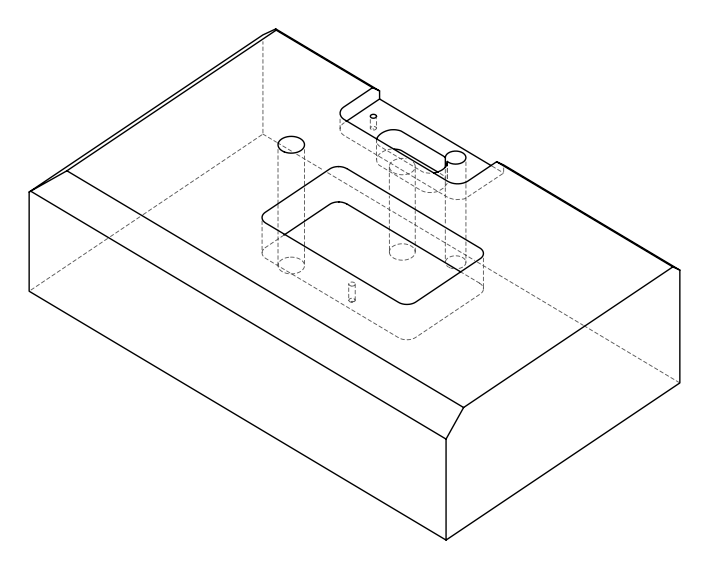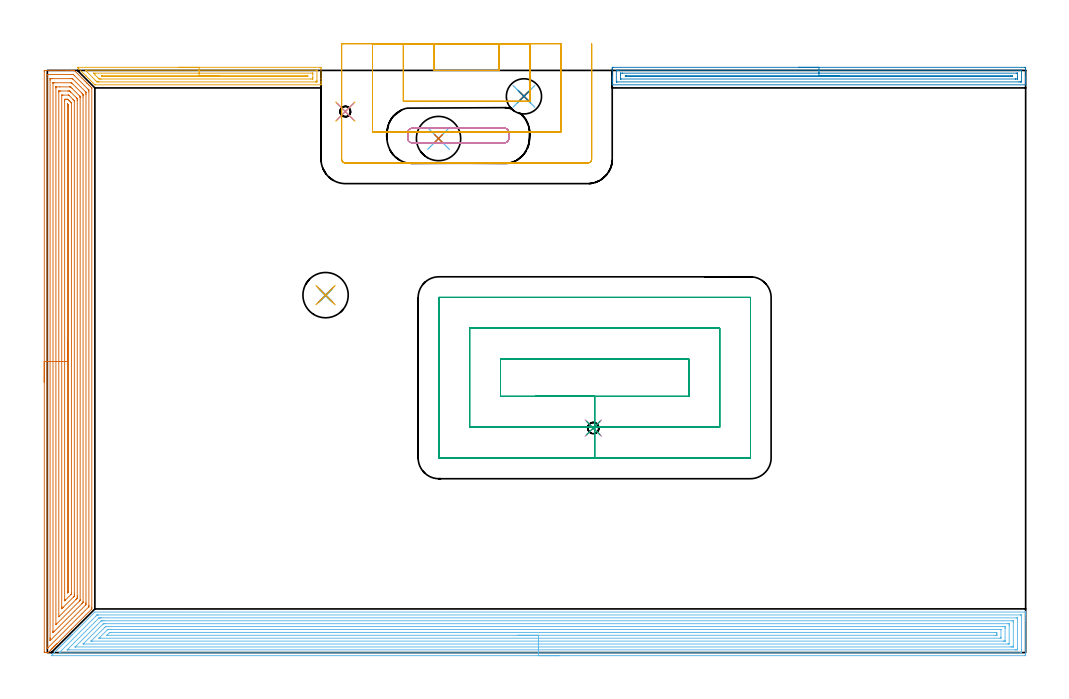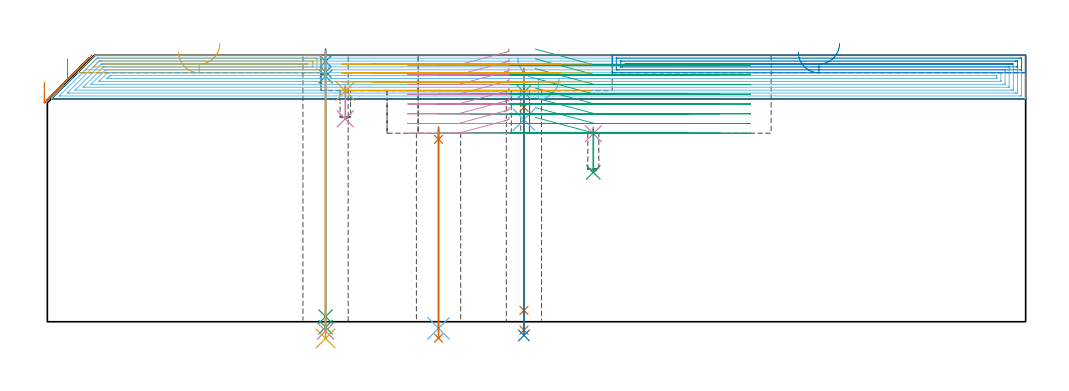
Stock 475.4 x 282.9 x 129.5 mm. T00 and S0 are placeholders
(PLAN: 23 operations, 13 tool changes, 93.4 min)
(1 SPOT_DRILL | STEP1HOLE | NXT0321_9005460120000 | 0.06 min | 4449 mm3)
(2 SPOT_DRILL_1 | STEP1HOLE_1 | NXT0321_9005460120000 | 0.05 min | 182 mm3)
(3 SPOT_DRILL_2 | STEP1HOLE_2 | NXT0321_9005460120000 | 0.03 min | 1863 mm3)
(4 SPOT_DRILL_3 | STEP1POCKET | NXT0321_9005460120000 | 0.03 min | 4139 mm3)
(5 SPOT_DRILL_4 | STEP1POCKET_1 | NXT0321_9005460120000 | 0.03 min | 1806 mm3)
(6 DRILL_THROUGH_HOLE_INTO_CENTER | STEP1HOLE | NXT0301_065 | 0.4 min | 6174 mm3)
(7 DRILL_TO_ENLARGE_THROUGH_HOLE | STEP1HOLE | UGT0301_052 | 0.42 min | 36307 mm3)
(8 DRILL_BLIND_HOLE_INTO_CENTER | STEP1HOLE_1 | UGT0301_178 | 0.04 min | 109 mm3)
(9 GUN_DRILL_THROUGH_HOLE | STEP1HOLE_1 | UGT0307_001 | 0.58 min | 2361 mm3)
(10 SPADE_DRILL_TO_ENLARGE_THROUGH_HOLE | STEP1HOLE_1 | UGT0306_004 | 0.55 min | 15817 mm3)
(11 DRILL_TO_ENLARGE_THROUGH_HOLE_1 | STEP1HOLE_1 | UGT0301_053 | 0.56 min | 30693 mm3)
(12 DRILL_BLIND_HOLE_INTO_CENTER_1 | STEP1HOLE_2 | NXT0301_065 | 0.07 min | 912 mm3)
(13 GUN_DRILL_THROUGH_HOLE_1 | STEP1HOLE_2 | UGT0307_008 | 0.63 min | 9745 mm3)
(14 DRILL_TO_ENLARGE_THROUGH_HOLE_2 | STEP1HOLE_2 | UGT0301_242 | 0.49 min | 17154 mm3)
(15 DRILL_BLIND_HOLE_INTO_CENTER_2 | STEP1POCKET | UGT0301_178 | 0.09 min | 412 mm3)
(16 DRILL_BLIND_HOLE_INTO_CENTER_3 | STEP1POCKET_1 | NXT0301_022 | 0.07 min | 261 mm3)
(17 AREA_MILL | FG_CHAMFER_SURFACE | UGT0205_001 | 3.8 min | 4656 mm3)
(18 AREA_MILL_1 | FG_CHAMFER_SURFACE_1 | UGT0205_001 | 29.95 min | 106620 mm3)
(19 AREA_MILL_2 | FG_CHAMFER_SURFACE_2 | UGT0205_001 | 19.79 min | 71702 mm3)
(20 AREA_MILL_3 | FG_CHAMFER_SURFACE_3 | UGT0205_001 | 6.57 min | 7436 mm3)
(21 MILL_RECTANGULAR_POCKET | POCKET_RECTANGULAR_STRAIGHT | UGT0201_094 | Follow Part, ap 5, ae 75% | 17.77 min | 630306 mm3)
(22 MILL_RECTANGULAR_POCKET_1 | POCKET_RECTANGULAR_STRAIGHT_1 | UGT0201_094 | Follow Part, ap 5, ae 75% | 2.74 min | 52425 mm3)
(23 MILL_SLOT | SLOT_PARTIAL_RECTANGULAR | UGT0201_094 | Follow Part, ap 5, ae 75% | 8.65 min | 96680 mm3)
(TOOL NXT0321_9005460120000 | NC Spot Drill, 142deg, 12mm, Carbide, Uncoated | D12 PA142 FL30 Z2)
(TOOL NXT0301_065 | Carbide Drill 9.4mm [860.1-0940-075A1-MM 2214] | D9.4 PA140 FL98 Z2)
(TOOL UGT0301_052 | Twist Drill 21.5 mm | D21.5 PA118 FL150 Z2)
(TOOL UGT0301_178 | Twist Drill 5.4 mm | D5.4 PA118 FL55 Z2)
(TOOL UGT0307_001 | Gun Drill 5 mm | D5 PA130 FL24 Z1)
(TOOL UGT0306_004 | Spade Drill 13.5mm | D13.5 PA132 FL10 Z2)
(TOOL UGT0301_053 | Twist Drill 22 mm | D22 PA118 FL150 Z2)
(TOOL UGT0307_008 | Gun Drill 11 mm | D11 PA130 FL24 Z1)
(TOOL UGT0301_242 | Twist Drill 17.1 mm | D17.1 PA118 FL130 Z2)
(TOOL NXT0301_022 | Carbide Drill 5.1mm [860.1-0510-015A1-MM 2214] | D5.1 PA140 FL28 Z2)
(TOOL UGT0205_001 | Chamfer Mill 20 x 3 x 45 deg. | D20 FL50 Z2)
(TOOL UGT0201_094 | End mill 20 mm | D20 FL38 Z4)
(OP 1 SPOT_DRILL)
G17 G21 G94 G90
T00 M6
G54
G17 G0 G90 X190.1 Y249.8 S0 M3
G43 Z139.5 H0
G94 G81 G98 Z88.6 F250. R94.6
G80
M5
M2
(OP 2 SPOT_DRILL_1)
G17 G21 G94 G90
T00 M6
G54
G17 G0 G90 X135.2 Y173.7 S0 M3
G43 Z139.5 H0
G94 G81 G98 Z126.5 F250. R132.5
G80
M5
M2
(OP 3 SPOT_DRILL_2)
G17 G21 G94 G90
T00 M6
G54
G17 G0 G90 X231.6 Y270.3 S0 M3
G43 Z139.5 H0
G94 G81 G98 Z111.564 F250. R115.3
G80
M5
M2
(OP 4 SPOT_DRILL_3)
G17 G21 G94 G90
T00 M6
G54
G17 G0 G90 X265.3 Y109.1 S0 M3
G43 Z139.5 H0
G94 G81 G98 Z91.368 F250. R94.6
G80
M5
M2
(OP 5 SPOT_DRILL_4)
G17 G21 G94 G90
T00 M6
G54
G17 G0 G90 X144.8 Y262.9 S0 M3
G43 Z139.5 H0
G94 G81 G98 Z112.08 F250. R115.3
G80
M5
M2
(OP 6 DRILL_THROUGH_HOLE_INTO_CENTER)
G17 G21 G94 G90
T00 M6
G54
G17 G0 G90 X190.1 Y249.8 S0 M3
G43 Z139.5 H1
G94 G73 G98 Z-3.211 F250. Q8.619 R93.6
G80
M5
M2
(OP 7 DRILL_TO_ENLARGE_THROUGH_HOLE)
G17 G21 G94 G90
T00 M6
G54
G17 G0 G90 X190.1 Y249.8 S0 M3
G43 Z139.5 H0
G94 G73 G98 Z-7.959 F250. Q19.912 R93.6
G80
M5
M2
(OP 8 DRILL_BLIND_HOLE_INTO_CENTER)
G17 G21 G94 G90
T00 M6
G54
G17 G0 G90 X135.2 Y173.7 S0 M3
G43 Z139.5 H0
G94 G81 G98 Z121.4 F250. R131.5
G80
M5
M2
(OP 9 GUN_DRILL_THROUGH_HOLE)
G17 G21 G94 G90
T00 M6
G54
G17 G0 G90 X135.2 Y173.7 M8
G43 Z139.5 H0
Z128.182
S716 M3
G94 G1 Z119.236 F125. M26
G4 X.084
Z2.5 F250.
G4 X.084
Z-2.666 F125.
G4 X.084
M5
M9
G0 Z128.182
Z139.5
M2
(OP 10 SPADE_DRILL_TO_ENLARGE_THROUGH_HOLE)
G17 G21 G94 G90
T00 M6
G54
G17 G0 G90 X135.2 Y173.7 S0 M3
G43 Z139.5 H0
G94 G73 G98 Z-4.505 F250. Q13.401 R131.5
G80
M5
M2
(OP 11 DRILL_TO_ENLARGE_THROUGH_HOLE_1)
G17 G21 G94 G90
T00 M6
G54
G17 G0 G90 X135.2 Y173.7 S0 M3
G43 Z139.5 H0
G94 G73 G98 Z-8.109 F250. Q19.658 R131.5
G80
M5
M2
(OP 12 DRILL_BLIND_HOLE_INTO_CENTER_1)
G17 G21 G94 G90
T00 M6
G54
G17 G0 G90 X231.6 Y270.3 S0 M3
G43 Z139.5 H1
G94 G81 G98 Z98.2 F250. R114.3
G80
M5
M2
(OP 13 GUN_DRILL_THROUGH_HOLE_1)
G17 G21 G94 G90
T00 M6
G54
G17 G0 G90 X231.6 Y270.3 M8
G43 Z139.5 H0
Z123.201
S716 M3
G94 G1 Z104.235 F125. M26
G4 X.084
Z5.5 F250.
G4 X.084
Z-4.065 F125.
G4 X.084
M5
M9
G0 Z123.201
Z139.5
M2
(OP 14 DRILL_TO_ENLARGE_THROUGH_HOLE_2)
G17 G21 G94 G90
T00 M6
G54
G17 G0 G90 X231.6 Y270.3 S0 M3
G43 Z139.5 H0
G94 G73 G98 Z-6.637 F250. Q16.991 R114.3
G80
M5
M2
(OP 15 DRILL_BLIND_HOLE_INTO_CENTER_2)
G17 G21 G94 G90
T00 M6
G54
G17 G0 G90 X265.3 Y109.1 S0 M3
G43 Z139.5 H0
G94 G81 G98 Z72.6 F250. R93.6
G80
M5
M2
(OP 16 DRILL_BLIND_HOLE_INTO_CENTER_3)
G17 G21 G94 G90
T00 M6
G54
G17 G0 G90 X144.8 Y262.9 S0 M3
G43 Z139.5 H1
G94 G81 G98 Z98.6 F250. R114.3
G80
M5
M2
(OP 17 AREA_MILL)
G17 G21 G94 G90
T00 M6
G54
G17 G0 G90 X63.8 Y284.4 S1061 M3
G43 Z139.5 H0
Z131.
G94 G1 X63.838 Z130.128 F250.
X63.952 Z129.263
X64.141 Z128.412
X64.403 Z127.58
X64.737 Z126.774
X65.14 Z126.
X65.608 Z125.264
X66.14 Z124.572
X66.729 Z123.929
X67.372 Z123.34
X68.064 Z122.808
X68.8 Z122.34
X69.574 Z121.937
X70.38 Z121.603
X71.212 Z121.341
X72.063 Z121.152
X72.928 Z121.038
X73.8 Z121.
X132.37
X132.7 Y284.398 Z121.001
X132.99 Y284.394 Z121.004
X133. Y284.076 Z121.322
Y278.841 Z126.553
Y277.453 Z127.943
Y277.097 Z128.298
Y276.383 Z129.016
Y276.165 Z129.235
X132.997 Y276.031 Z129.362
X132.99 Y275.903 Z129.489
X132.817 Y275.9 Z129.5
X23.278
X23.105 Y275.903 Z129.489
X23.009 Y275.99 Z129.407
X18.807 Y280.193 Z125.206
X15.057 Y283.942 Z121.456
X14.922 Y284.076 Z121.32
X14.783 Y284.216 Z121.182
X14.638 Y284.358 Z121.033
X14.616 Y284.391 Z120.999
X14.619 Y284.395 Z120.995
X14.747 Y284.4 Z121.
X73.8
Y282.986 Z122.414
X130.582 Y282.985 Z122.415
X130.807 Y282.983 Z122.417
X130.939 Y282.979 Z122.421
X130.991 Y282.972 Z122.428
X130.993 Y282.943 Z122.457
X130.999 Y282.797 Z122.603
X131. Y277.969 Z127.431
X130.999 Y277.562 Z127.838
X130.995 Y277.425 Z127.975
X130.99 Y277.323 Z128.077
X130.917 Y277.321 Z128.079
X130.582 Y277.316 Z128.084
X130.358 Y277.314 Z128.086
X25.066 Y277.315 Z128.085
X24.842
X24.172 Y277.321 Z128.079
X24.133 Y277.328 Z128.072
X24.088 Y277.369 Z128.031
X23.998 Y277.455 Z127.945
X23.822 Y277.628 Z127.772
X23.481 Y277.969 Z127.431
X18.807 Y282.644 Z122.756
X18.51 Y282.949 Z122.451
X18.484 Y282.978 Z122.422
X18.512 Y282.98 Z122.42
X18.61 Y282.984 Z122.416
X18.807 Y282.985 Z122.415
X19.03 Y282.986 Z122.414
X73.8
Y281.572 Z123.828
X128.678 Y281.571 Z123.829
X128.793 Y281.57 Z123.83
X128.909 Y281.567 Z123.833
X128.978 Y281.565 Z123.835
X128.99 Y281.525 Z123.875
X128.993 Y281.459 Z123.941
X128.999 Y281.258 Z124.142
Y279.513 Z125.887
X128.992 Y278.841 Z126.559
X128.99 Y278.746 Z126.654
X128.903 Y278.735 Z126.665
X128.793 Y278.733 Z126.667
X128.015 Y278.729 Z126.671
X26.076
X25.96
X25.175 Y278.735 Z126.665
X25.066 Y278.834 Z126.566
X25.058 Y278.841 Z126.559
X24.72 Y279.179 Z126.221
X23.278 Y280.621 Z124.779
X22.445 Y281.459 Z123.941
X22.384 Y281.525 Z123.875
X22.366 Y281.565 Z123.835
X22.384 Y281.566 Z123.834
X23.162 Y281.571 Z123.829
X73.8 Y281.572 Z123.828
Y280.157 Z125.243
X126.551
X126.565 Y280.156 Z125.244
X126.586 Y280.15 Z125.25
X126.564 Y280.144 Z125.256
X125.671 Y280.143 Z125.257
X26.414
X26.4 Y280.144 Z125.256
X26.354 Y280.149 Z125.251
X26.406 Y280.151 Z125.249
X26.839 Y280.157 Z125.243
X26.855
X73.8
X74.672 Z125.281
X75.536 Z125.395
X76.388 Z125.583
X77.22 Z125.846
X78.026 Z126.18
X78.8 Z126.582
X79.536 Z127.051
X80.228 Z127.582
X80.871 Z128.172
X81.46 Z128.815
X81.991 Z129.507
X82.46 Z130.243
X82.863 Z131.016
X83.197 Z131.822
X83.459 Z132.654
X83.648 Z133.506
X83.762 Z134.371
X83.8 Z135.243
G0 Z139.5
M5
M2
(OP 18 AREA_MILL_1)
G17 G21 G94 G90
T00 M6
G54
G17 G0 G90 X248.65 Y-1.5 S1061 M3
G43 Z139.5 H0
Z118.3
G94 G1 X248.612 Z117.428 F250.
X248.498 Z116.564
X248.309 Z115.712
X248.047 Z114.88
X247.713 Z114.074
X247.31 Z113.3
X246.841 Z112.564
X246.31 Z111.872
X245.721 Z111.229
X245.078 Z110.64
X244.386 Z110.108
X243.65 Z109.64
X242.876 Z109.237
X242.07 Z108.903
X241.238 Z108.641
X240.386 Z108.452
X239.521 Z108.338
X238.65 Z108.3
X2.085
X1.913 Y-1.498 Z108.301
X1.925 Y-1.483 Z108.316
X2.085 Y-1.315 Z108.484
X2.65 Y-0.748 Z109.049
X3.24 Y-0.16 Z109.639
X3.427 Y0.028 Z109.826
X3.532 Y0.134 Z109.931
X4.122 Y0.722 Z110.522
X4.768 Y1.369 Z111.168
X5.663 Y2.263 Z112.062
X6.557 Y3.157 Z112.957
X7.451 Y4.052 Z113.851
X8.236 Y4.837 Z114.635
X8.346 Y4.948 Z114.744
X8.691 Y5.291 Z115.091
X8.887 Y5.487 Z115.287
X9.118 Y5.719 Z115.517
X9.24 Y5.842 Z115.638
X9.412 Y6.013 Z115.811
X9.687 Y6.288 Z116.086
X9.852 Y6.454 Z116.249
X10.014 Y6.615 Z116.413
X10.135 Y6.736 Z116.534
X10.293 Y6.895 Z116.69
X10.449 Y7.05 Z116.848
X10.582 Y7.183 Z116.981
X10.734 Y7.336 Z117.131
X10.884 Y7.485 Z117.283
X11.029 Y7.63 Z117.428
X11.175 Y7.777 Z117.573
X11.319 Y7.92 Z117.718
X11.476 Y8.077 Z117.875
X11.616 Y8.218 Z118.014
X11.754 Y8.355 Z118.153
X11.923 Y8.524 Z118.322
X12.057 Y8.659 Z118.455
X12.189 Y8.79 Z118.588
X23.101 Y19.7 Z129.5
X475.215
X475.392 Y19.697 Z129.488
X475.393 Y19.693 Z129.484
X475.4 Y19.32 Z129.12
Y19.091 Z128.891
Y18.36 Z128.155
Y17.113 Z126.91
Y15.714 Z125.51
Y-0.784 Z109.014
X475.397 Y-1.042 Z108.756
X475.39 Y-1.492 Z108.306
X475.227 Y-1.495 Z108.303
X474.767 Y-1.5 Z108.3
X238.65
Y-0.086 Z109.714
X6.034 Y-0.085 Z109.715
X5.823 Y-0.08 Z109.72
X5.783 Y-0.079 Z109.721
X5.788 Y-0.07 Z109.73
X5.803 Y-0.052 Z109.748
X5.899 Y0.048 Z109.848
X23.66 Y17.811 Z127.611
X23.998 Y18.146 Z127.946
X24.109 Y18.25 Z128.05
X24.135 Y18.274 Z128.074
X24.177 Y18.279 Z128.079
X24.278 Y18.282 Z128.082
X24.483 Y18.284 Z128.084
X24.892 Y18.286 Z128.086
X472.979 Y18.285 Z128.085
X473.055
X473.364 Y18.279 Z128.079
X473.391 Y18.275 Z128.075
X473.394 Y18.251 Z128.051
X473.398 Y18.215 Z128.015
X473.399 Y18.181 Z127.981
X473.4 Y17.945 Z127.745
Y1.188 Z110.988
X473.398 Y0.722 Z110.522
X473.393 Y0.313 Z110.113
X473.378 Y-0.079 Z109.721
X472.979 Y-0.085 Z109.715
X472.903
X238.65 Y-0.086 Z109.714
Y1.328 Z111.128
X10.582
X9.966 Y1.329 Z111.129
X9.73 Y1.332 Z111.132
X9.687 Y1.335 Z111.135
X9.65 Y1.34 Z111.14
X9.668 Y1.363 Z111.163
X9.687 Y1.387 Z111.187
X24.892 Y16.593 Z126.393
X25.074 Y16.771 Z126.571
X25.141 Y16.834 Z126.634
X25.169 Y16.858 Z126.658
X25.229 Y16.864 Z126.664
X25.51 Y16.869 Z126.669
X25.786 Y16.871 Z126.671
X26.402
X470.911
X471.19 Y16.87 Z126.67
X471.283 Y16.868 Z126.668
X471.355 Y16.864 Z126.664
X471.39 Y16.857 Z126.657
X471.392 Y16.803 Z126.603
X471.397 Y16.596 Z126.396
X471.4 Y16.39 Z126.19
Y2.279 Z112.079
X471.398 Y1.604 Z111.404
X471.395 Y1.401 Z111.201
X471.389 Y1.336 Z111.136
X471.329 Y1.333 Z111.133
X471.19 Y1.331 Z111.131
X470.574 Y1.329 Z111.129
X470.296
X238.65 Y1.328 Z111.128
Y2.743 Z112.543
X13.646
X13.579 Y2.744 Z112.544
X13.518 Y2.747 Z112.547
X13.507 Y2.749 Z112.549
Y2.75 Z112.55
X13.524 Y2.771 Z112.571
X13.62 Y2.871 Z112.671
X13.694 Y2.945 Z112.745
X25.786 Y15.037 Z124.837
X26.132 Y15.374 Z125.174
X26.211 Y15.45 Z125.25
X26.364 Y15.453 Z125.253
X26.681 Y15.456 Z125.256
X26.942 Y15.457 Z125.257
X27.575
X468.768
X469.258 Y15.455 Z125.255
X469.367 Y15.452 Z125.252
X469.384 Y15.451 Z125.251
X469.39 Y15.436 Z125.236
X469.394 Y15.383 Z125.183
X469.398 Y15.273 Z125.073
X469.4 Y14.834 Z124.634
Y3.369 Z113.169
X469.397 Y2.927 Z112.727
X469.394 Y2.817 Z112.617
X469.39 Y2.764 Z112.564
X469.382 Y2.749 Z112.549
X469.351 Y2.748 Z112.548
X469.138 Y2.745 Z112.545
X468.507 Y2.743 Z112.543
X468.246
X238.65
Y4.157 Z113.957
X17.737
X17.643 Y4.159 Z113.959
X17.456 Y4.164 Z113.964
X17.379 Y4.17 Z113.97
X17.404 Y4.2 Z114.
X17.45 Y4.249 Z114.049
X17.591 Y4.393 Z114.193
X17.737 Y4.539 Z114.339
X26.917 Y13.717 Z123.517
X27.155 Y13.951 Z123.751
X27.238 Y14.028 Z123.828
X27.388 Y14.038 Z123.838
X27.483 Y14.042 Z123.842
X27.575 Y14.043 Z123.843
X28.376
X466.812
X466.999 Y14.041 Z123.841
X467.372 Y14.036 Z123.836
X467.391 Y14.028 Z123.828
X467.395 Y14.019 Z123.819
X467.398 Y13.995 Z123.795
X467.4 Y13.951 Z123.751
Y13.278 Z123.078
X467.399 Y4.46 Z114.26
X467.394 Y4.249 Z114.049
X467.39 Y4.172 Z113.972
X467.093 Y4.163 Z113.963
X466.906 Y4.158 Z113.958
X466.812 Y4.157 Z113.957
X238.65
Y5.571 Z115.371
X21.763
X21.402 Y5.572 Z115.372
X21.314 Y5.574 Z115.374
X21.276 Y5.577 Z115.377
X21.241 Y5.582 Z115.382
X21.265 Y5.612 Z115.412
X21.283 Y5.633 Z115.433
X21.314 Y5.667 Z115.467
X27.835 Y12.187 Z121.987
X28.152 Y12.5 Z122.3
X28.262 Y12.605 Z122.405
X28.28 Y12.62 Z122.42
X28.303 Y12.623 Z122.423
X28.358 Y12.626 Z122.426
X28.47 Y12.628 Z122.428
X464.481 Y12.629 Z122.429
X464.929 Y12.627 Z122.427
X465.38 Y12.624 Z122.424
X465.389 Y12.622 Z122.422
X465.396 Y12.608 Z122.408
X465.399 Y12.187 Z121.987
X465.4 Y11.723 Z121.523
X465.399 Y5.781 Z115.581
X465.397 Y5.665 Z115.465
X465.394 Y5.608 Z115.408
X465.391 Y5.583 Z115.383
X465.372 Y5.577 Z115.377
X464.929 Y5.574 Z115.374
X464.483 Y5.572 Z115.372
X238.65 Y5.571 Z115.371
Y6.985 Z116.785
X25.695 Y6.986 Z116.786
X25.134 Y6.992 Z116.792
X25.101 Y6.993 Z116.793
X25.116 Y7.011 Z116.811
X25.158 Y7.058 Z116.858
X25.224 Y7.126 Z116.926
X25.306 Y7.209 Z117.009
X29.081 Y10.983 Z120.783
X29.196 Y11.095 Z120.895
X29.275 Y11.169 Z120.969
X29.319 Y11.208 Z121.008
X29.364 Y11.21 Z121.01
X29.458 Y11.212 Z121.012
X30.258 Y11.215 Z121.015
X30.35
X463.14 Y11.214 Z121.014
X463.233 Y11.213 Z121.013
X463.338 Y11.21 Z121.01
X463.384 Y11.208 Z121.008
X463.39 Y11.184 Z120.984
X463.395 Y11.152 Z120.952
X463.399 Y11.05 Z120.85
Y7.522 Z117.322
X463.395 Y7.265 Z117.065
X463.39 Y7.095 Z116.895
X463.382 Y6.992 Z116.792
X463.049 Y6.986 Z116.786
X238.65 Y6.985 Z116.785
Y8.399 Z118.199
X29.101 Y8.4 Z118.2
X29.026 Y8.401 Z118.201
X28.98 Y8.403 Z118.203
X28.968 Y8.405 Z118.205
X28.985 Y8.426 Z118.226
X29.13 Y8.58 Z118.38
X29.206 Y8.659 Z118.459
X30.173 Y9.625 Z119.425
X30.258 Y9.708 Z119.508
X30.344 Y9.785 Z119.585
X30.417 Y9.793 Z119.593
X30.574 Y9.796 Z119.596
X30.89 Y9.8 Z119.6
X460.457
X461.093 Y9.796 Z119.596
X461.352 Y9.793 Z119.593
X461.392 Y9.541 Z119.341
X461.397 Y9.496 Z119.296
X461.4 Y8.659 Z118.459
Y8.612 Z118.412
X461.399 Y8.564 Z118.364
X461.394 Y8.469 Z118.269
X461.39 Y8.409 Z118.209
X461.381 Y8.406 Z118.206
X461.352 Y8.404 Z118.204
X460.72 Y8.4 Z118.2
X238.65 Y8.399 Z118.199
X237.778 Z118.238
X236.913 Z118.351
X236.062 Z118.54
X235.23 Z118.803
X234.424 Z119.136
X233.65 Z119.539
X232.914 Z120.008
X232.222 Z120.539
X231.579 Z121.128
X230.989 Z121.772
X230.458 Z122.464
X229.99 Z123.199
X229.587 Z123.973
X229.253 Z124.779
X228.991 Z125.611
X228.802 Z126.463
X228.688 Z127.328
X228.65 Z128.199
G0 Z139.5
M5
M2
(OP 19 AREA_MILL_2)
G17 G21 G94 G90
T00 M6
G54
G17 G0 G90 X-1.5 Y131.45 S1061 M3
G43 Z139.5 H0
Z116.4
G94 G1 Y131.488 Z115.528 F250.
Y131.602 Z114.664
Y131.791 Z113.812
Y132.053 Z112.98
Y132.387 Z112.174
Y132.79 Z111.4
Y133.259 Z110.664
Y133.79 Z109.972
Y134.379 Z109.329
Y135.022 Z108.74
Y135.714 Z108.209
Y136.45 Z107.74
Y137.224 Z107.337
Y138.03 Z107.003
Y138.862 Z106.741
Y139.714 Z106.552
Y140.578 Z106.438
Y141.45 Z106.4
Y282.271
X-1.496 Y282.67 Z106.402
X-1.492 Y282.89 Z106.406
X-1.269 Y282.9 Z106.629
X9.608 Z117.503
X11.018 Z118.914
X11.377 Z119.272
X12.095 Z119.995
X12.428 Z120.327
X12.789 Y282.899 Z120.683
X13.104 Y282.89 Z121.001
X13.146 Y282.851 Z121.044
X13.282 Y282.718 Z121.18
X18.324 Y277.676 Z126.224
X18.453 Y277.549 Z126.35
X18.498 Y277.503 Z126.396
X19.181 Y276.819 Z127.081
X19.337 Y276.664 Z127.234
X19.392 Y276.609 Z127.29
X20.038 Y275.962 Z127.938
X20.222 Y275.78 Z128.118
X20.881 Y275.119 Z128.781
X21.548 Y274.452 Z129.448
X21.596 Y274.406 Z129.489
X21.6 Y274.224 Z129.5
Y22.087
X21.593 Y21.199 Z129.493
X21.591 Y21.193 Z129.491
X21.548 Y21.147 Z129.446
X11.758 Y11.358 Z119.657
X4.743 Y4.341 Z112.639
X4.606 Y4.205 Z112.504
X4.44 Y4.039 Z112.337
X4.301 Y3.899 Z112.197
X4.159 Y3.758 Z112.057
X4.002 Y3.601 Z111.9
X3.859 Y3.456 Z111.754
X3.712 Y3.311 Z111.61
X3.565 Y3.164 Z111.462
X3.416 Y3.014 Z111.312
X3.265 Y2.864 Z111.163
X3.127 Y2.726 Z111.025
X2.974 Y2.572 Z110.869
X2.818 Y2.417 Z110.716
X2.69 Y2.289 Z110.587
X2.532 Y2.129 Z110.427
X2.371 Y1.97 Z110.269
X2.252 Y1.851 Z110.15
X2.09 Y1.687 Z109.984
X1.924 Y1.523 Z109.822
X1.647 Y1.246 Z109.545
X1.477 Y1.076 Z109.374
X0.937 Y0.537 Z108.837
X0.409 Y0.01 Z108.307
X0.362 Y0. Z108.262
X-0.288 Z107.612
X-1.006 Z106.889
X-1.218 Z106.678
X-1.365 Z106.532
X-1.491 Y0.003 Z106.405
X-1.496 Y0.182 Z106.404
X-1.5 Y0.431 Z106.4
Y141.45
X-0.086 Z107.814
X-0.085 Y280.805 Z107.815
X-0.084 Y280.858 Z107.816
X-0.082 Y280.884 Z107.818
X-0.08 Y280.889 Z107.82
X-0.061 Y280.891 Z107.839
X0.352 Y280.899 Z108.252
X11.377 Z119.277
X11.851 Y280.898 Z119.751
X12.261 Y280.89 Z120.161
X12.66 Y280.879 Z120.56
X13.066 Y280.483 Z120.966
X13.146 Y280.404 Z121.046
X19.776 Y273.774 Z127.676
X19.997 Y273.552 Z127.897
X20.107 Y273.438 Z128.007
X20.16 Y273.379 Z128.06
X20.179 Y273.353 Z128.079
X20.186 Y272.436 Z128.086
Y22.981
X20.183 Y22.552 Z128.083
X20.179 Y22.338 Z128.079
X20.176 Y22.238 Z128.076
X20.126 Y22.183 Z128.026
X20.036 Y22.087 Z127.936
X16.966 Y19.015 Z124.866
X0.275 Y2.325 Z108.175
X0.12 Y2.173 Z108.02
X-0.033 Y2.029 Z107.867
X-0.057 Y2.01 Z107.843
X-0.072 Z107.828
X-0.079 Y2.013 Z107.821
X-0.086 Y2.417 Z107.814
Y141.45
X1.329 Z109.229
Y278.123
X1.331 Y278.695 Z109.231
X1.334 Y278.855 Z109.234
X1.335 Y278.887 Z109.235
X1.378 Y278.892 Z109.278
X1.447 Y278.898 Z109.347
X1.647 Y278.899 Z109.547
X2.329 Y278.9 Z110.229
X11.377 Z119.277
X12.062 Y278.896 Z119.962
X12.159 Y278.89 Z120.059
X12.211 Y278.878 Z120.111
X12.261 Y278.833 Z120.161
X12.404 Y278.695 Z120.304
X18.453 Y272.647 Z126.353
X18.661 Y272.436 Z126.561
X18.732 Y272.357 Z126.632
X18.765 Y272.311 Z126.665
X18.766 Y272.274 Z126.666
X18.769 Y272.116 Z126.669
X18.771 Y271.542 Z126.671
X18.772 Y271.22 Z126.672
X18.771 Y24.447 Z126.671
X18.77 Y23.875 Z126.67
X18.767 Y23.557 Z126.667
X18.762 Y23.273 Z126.662
X18.482 Y22.981 Z126.382
X18.467 Y22.966 Z126.367
X1.493 Y5.993 Z109.393
X1.427 Y5.931 Z109.327
X1.346 Y5.857 Z109.246
X1.336 Y5.993 Z109.236
X1.332 Y6.108 Z109.232
X1.33 Y6.314 Z109.23
X1.329 Y6.887 Z109.229
X1.328 Y7.21 Z109.228
X1.329 Y141.45 Z109.229
X2.743 Z110.643
Y276.791
X2.745 Y276.851 Z110.645
X2.748 Y276.882 Z110.648
X2.75 Y276.89 Z110.65
X2.759 Y276.893 Z110.659
X2.978 Y276.897 Z110.878
X3.416 Y276.9 Z111.316
X11.377 Z119.277
X11.603 Y276.897 Z119.503
X11.712 Y276.893 Z119.612
X11.738 Y276.89 Z119.638
X11.784 Y276.855 Z119.684
X11.889 Y276.755 Z119.789
X12.261 Y276.389 Z120.161
X16.684 Y271.967 Z124.584
X17.106 Y271.542 Z125.006
X17.249 Y271.391 Z125.149
X17.35 Y271.282 Z125.25
X17.352 Y271.201 Z125.252
X17.356 Y270.862 Z125.256
X17.357 Y270.648 Z125.257
Y269.967
Y24.769
X17.354 Y24.429 Z125.254
X17.351 Y24.345 Z125.251
X17.348 Y24.308 Z125.248
X17.327 Y24.285 Z125.227
X17.247 Y24.2 Z125.147
X16.927 Y23.875 Z124.827
X16.805 Y23.753 Z124.705
X3.416 Y10.365 Z111.316
X3.02 Y9.97 Z110.92
X2.921 Y9.874 Z110.821
X2.791 Y9.751 Z110.691
X2.749 Y9.718 Z110.649
X2.746 Y9.796 Z110.646
X2.745 Y9.895 Z110.645
X2.743 Y10.25 Z110.643
Y10.464
Y141.45
X4.157 Z112.057
Y274.37
X4.158 Y274.515 Z112.058
X4.162 Y274.806 Z112.062
X4.164 Y274.883 Z112.064
X4.177 Y274.89 Z112.077
X4.218 Y274.895 Z112.118
X4.301 Y274.898 Z112.201
X4.517 Y274.9 Z112.417
X6.07 Z113.97
X10.709 Z118.609
X11.043 Y274.898 Z118.943
X11.21 Y274.894 Z119.11
X11.291 Y274.89 Z119.191
X11.377 Y274.814 Z119.277
X11.976 Y274.224 Z119.876
X15.799 Y270.402 Z123.699
X15.879 Y270.321 Z123.779
X15.917 Y270.278 Z123.817
X15.933 Y270.257 Z123.833
X15.936 Y270.19 Z123.836
X15.942 Y269.899 Z123.842
X15.943 Y269.754 Z123.843
Y269.608
Y25.664
X15.942 Y25.519 Z123.842
X15.936 Y25.374 Z123.836
X15.933 Y25.343 Z123.833
X15.923 Y25.327 Z123.823
X15.891 Y25.291 Z123.791
X15.799 Y25.197 Z123.699
X15.586 Y24.984 Z123.486
X4.244 Y13.643 Z112.144
X4.199 Y13.601 Z112.099
X4.168 Y13.577 Z112.068
X4.164 Y13.576 Z112.064
X4.162 Y13.604 Z112.062
X4.158 Y13.895 Z112.058
X4.157 Y141.45 Z112.057
X5.571 Z113.471
X5.572 Y272.436 Z113.472
X5.573 Y272.688 Z113.473
X5.575 Y272.814 Z113.475
X5.578 Y272.874 Z113.478
X5.585 Y272.891 Z113.485
X5.616 Y272.895 Z113.516
X6.07 Y272.899 Z113.97
X6.496 Y272.9 Z114.396
X10.034 Z117.934
X10.492 Y272.899 Z118.392
X10.645 Y272.898 Z118.545
X10.767 Y272.894 Z118.667
X10.847 Y272.89 Z118.747
X10.898 Y272.842 Z118.798
X11.316 Y272.436 Z119.216
X11.377 Y272.376 Z119.277
X14.03 Y269.722 Z121.93
X14.456 Y269.287 Z122.356
X14.508 Y269.233 Z122.408
X14.522 Y269.201 Z122.422
X14.524 Y269.162 Z122.424
X14.527 Y269.028 Z122.427
X14.528 Y268.86 Z122.428
X14.529 Y268.356 Z122.429
Y27.452
X14.528 Y26.949 Z122.428
X14.524 Y26.558 Z122.424
X14.522 Y26.433 Z122.422
X14.517 Y26.376 Z122.417
X14.479 Y26.335 Z122.379
X14.366 Y26.218 Z122.266
X14.03 Y25.878 Z121.93
X13.924 Y25.771 Z121.824
X5.7 Y17.549 Z113.6
X5.659 Y17.51 Z113.559
X5.584 Y17.444 Z113.484
X5.577 Y17.44 Z113.477
X5.575 Y17.45 Z113.475
X5.573 Y17.484 Z113.473
X5.571 Y17.533 Z113.471
Y17.617
Y141.45
X6.985 Z114.885
X6.986 Y270.648 Z114.886
X6.991 Y270.863 Z114.891
X6.992 Y270.882 Z114.892
X7.042 Y270.89 Z114.942
X7.174 Y270.895 Z115.074
X7.34 Y270.898 Z115.24
X7.59 Y270.9 Z115.49
X10.245 Y270.898 Z118.145
X10.367 Y270.893 Z118.267
X10.397 Y270.89 Z118.297
X10.436 Y270.858 Z118.336
X10.492 Y270.807 Z118.392
X10.654 Y270.648 Z118.554
X12.443 Y268.86 Z120.343
X12.628 Y268.672 Z120.528
X13.01 Y268.282 Z120.91
X13.108 Y268.18 Z121.008
X13.11 Y268.158 Z121.01
X13.113 Y268.105 Z121.013
X13.115 Y267.997 Z121.015
Y267.966
Y28.346
X13.11 Y27.488 Z121.01
X13.108 Y27.452 Z121.008
X13.096 Y27.405 Z120.996
X13.052 Y27.356 Z120.952
X12.973 Y27.274 Z120.873
X12.854 Y27.152 Z120.754
X12.706 Y27.003 Z120.606
X7.765 Y22.062 Z115.665
X7.366 Y21.671 Z115.266
X6.992 Y21.305 Z114.892
X6.986 Y22.056 Z114.886
X6.985 Y22.087 Z114.885
Y141.45
X8.4 Z116.3
Y267.966
X8.402 Y268.291 Z116.302
X8.407 Y268.86 Z116.307
X8.687 Y268.897 Z116.587
X8.723 Y268.898 Z116.623
X9.57 Z117.47
X9.608 Y268.896 Z117.508
X9.981 Y268.86 Z117.881
X10.492 Y268.357 Z118.392
X10.887 Y267.966 Z118.787
X11.377 Y267.475 Z119.277
X11.576 Y267.271 Z119.476
X11.675 Y267.166 Z119.575
X11.694 Y267.142 Z119.594
X11.696 Y267.118 Z119.596
X11.698 Y267.072 Z119.598
X11.7 Y266.745 Z119.6
Y28.913
X11.698 Y28.629 Z119.598
X11.695 Y28.488 Z119.595
X11.694 Y28.457 Z119.594
X11.669 Y28.427 Z119.569
X11.597 Y28.346 Z119.497
X11.487 Y28.234 Z119.387
X11.377 Y28.123 Z119.277
X8.82 Y25.566 Z116.72
X8.723 Y25.47 Z116.623
X8.627 Y25.377 Z116.527
X8.437 Y25.195 Z116.337
X8.405 Y25.169 Z116.305
X8.404 Y25.186 Z116.304
X8.401 Y25.243 Z116.301
X8.4 Y25.336 Z116.3
Y25.664
Y141.45
X9.814 Z117.714
Y266.178
X9.815 Y266.401 Z117.715
X9.818 Y266.513 Z117.718
X9.82 Y266.565 Z117.72
X9.822 Y266.57 Z117.722
X9.84 Y266.553 Z117.74
X10.221 Y266.178 Z118.121
X10.272 Y266.12 Z118.172
X10.279 Y266.075 Z118.179
X10.281 Y265.969 Z118.181
X10.286 Y265.492 Z118.186
Y29.691
X10.284 Y29.57 Z118.184
X10.281 Y29.51 Z118.181
X10.278 Y29.486 Z118.178
X10.265 Y29.47 Z118.165
X10.043 Y29.24 Z117.943
X9.973 Y29.17 Z117.873
X9.821 Y29.024 Z117.721
X9.82 Y29.025 Z117.72
X9.817 Y29.028 Z117.717
X9.815 Y29.24 Z117.715
X9.814 Y29.456 Z117.714
Y141.45
Y142.322 Z117.752
Y143.187 Z117.866
Y144.038 Z118.055
Y144.87 Z118.317
Y145.676 Z118.651
Y146.45 Z119.054
Y147.186 Z119.522
Y147.878 Z120.053
Y148.521 Z120.643
Y149.11 Z121.286
Y149.642 Z121.978
Y150.11 Z122.714
Y150.513 Z123.488
Y150.847 Z124.294
Y151.109 Z125.126
Y151.298 Z125.977
Y151.412 Z126.842
Y151.45 Z127.714
G0 Z139.5
M5
M2
(OP 20 AREA_MILL_3)
G17 G21 G94 G90
T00 M6
G54
G17 G0 G90 X364.95 Y284.4 S1061 M3
G43 Z139.5 H0
Z131.
G94 G1 X364.988 Z130.128 F250.
X365.102 Z129.263
X365.291 Z128.412
X365.553 Z127.58
X365.887 Z126.774
X366.29 Z126.
X366.758 Z125.264
X367.29 Z124.572
X367.879 Z123.929
X368.522 Z123.339
X369.214 Z122.808
X369.95 Z122.34
X370.724 Z121.937
X371.53 Z121.603
X372.362 Z121.341
X373.214 Z121.152
X374.078 Z121.038
X374.95 Z121.
X474.807
X475.136 Y284.398 Z121.001
X475.39 Y284.393 Z121.004
X475.4 Y284.076 Z121.321
Y279.714 Z125.681
Y279.13 Z126.267
Y278.841 Z126.555
Y278.257 Z127.139
Y277.969 Z127.427
Y277.392 Z128.007
Y277.097 Z128.303
Y276.114 Z129.285
X475.398 Y276.006 Z129.386
X475.39 Y275.902 Z129.488
X475.253 Y275.9 Z129.5
X274.647
X274.51 Y275.902 Z129.488
X274.502 Y276.006 Z129.386
X274.5 Y276.114 Z129.284
Y276.801 Z128.598
Y277.392 Z128.007
Y277.969 Z127.427
Y278.258 Z127.139
Y278.841 Z126.555
Y279.13 Z126.267
Y279.714 Z125.681
Y280.148 Z125.248
Y283.784 Z121.613
X274.503 Y284.076 Z121.321
X274.51 Y284.393 Z121.004
X274.764 Y284.398 Z121.001
X275.093 Y284.4 Z121.
X374.95
Y282.986 Z122.414
X473.024 Y282.985 Z122.415
X473.247 Y282.984 Z122.416
X473.36 Y282.981 Z122.419
X473.383 Y282.979 Z122.421
X473.39 Y282.969 Z122.431
X473.394 Y282.948 Z122.452
X473.399 Y282.836 Z122.564
X473.4 Y277.601 Z127.799
X473.398 Y277.478 Z127.922
X473.394 Y277.38 Z128.02
X473.39 Y277.321 Z128.079
X473.357 Y277.32 Z128.08
X473.024 Y277.316 Z128.084
X472.801 Y277.315 Z128.085
X472.132 Y277.314 Z128.086
X276.876 Y277.315 Z128.085
X276.653 Y277.316 Z128.084
X276.54 Y277.319 Z128.081
X276.517 Y277.321 Z128.079
X276.51 Y277.331 Z128.069
X276.506 Y277.352 Z128.048
X276.501 Y277.464 Z127.936
X276.5 Y282.699 Z122.701
X276.502 Y282.822 Z122.578
X276.506 Y282.92 Z122.48
X276.51 Y282.979 Z122.421
X276.543 Y282.98 Z122.42
X276.876 Y282.984 Z122.416
X277.099 Y282.985 Z122.415
X277.768 Y282.986 Z122.414
X374.95
Y281.572 Z123.828
X471.125 Y281.571 Z123.829
X471.24 Y281.57 Z123.83
X471.355 Y281.567 Z123.833
X471.382 Y281.565 Z123.835
X471.39 Y281.55 Z123.85
X471.395 Y281.51 Z123.89
X471.398 Y281.459 Z123.941
X471.4 Y281.303 Z124.097
Y279.558 Z125.842
X471.393 Y278.841 Z126.559
X471.39 Y278.764 Z126.636
X471.385 Y278.735 Z126.665
X471.352 Y278.733 Z126.667
X471.24 Y278.731 Z126.669
X470.464 Y278.728 Z126.672
X470.349
X278.775 Y278.729 Z126.671
X278.66 Y278.73 Z126.67
X278.545 Y278.733 Z126.667
X278.518 Y278.735 Z126.665
X278.51 Y278.75 Z126.65
X278.505 Y278.79 Z126.61
X278.502 Y278.841 Z126.559
X278.5 Y278.997 Z126.403
Y280.742 Z124.658
X278.507 Y281.459 Z123.941
X278.51 Y281.536 Z123.864
X278.515 Y281.565 Z123.835
X278.548 Y281.567 Z123.833
X278.66 Y281.569 Z123.831
X279.436 Y281.572 Z123.828
X279.551
X374.95
Y280.157 Z125.243
X469.004
X469.019 Y280.156 Z125.244
X469.039 Y280.15 Z125.25
X469.018 Y280.144 Z125.256
X468.127 Y280.143 Z125.257
X280.896
X280.881 Y280.144 Z125.256
X280.797 Y280.149 Z125.251
X280.887 Y280.152 Z125.248
X281.319 Y280.157 Z125.243
X281.334
X374.95
X375.822 Z125.281
X376.686 Z125.395
X377.538 Z125.583
X378.37 Z125.846
X379.176 Z126.18
X379.95 Z126.582
X380.686 Z127.051
X381.378 Z127.582
X382.021 Z128.172
X382.61 Z128.815
X383.142 Z129.507
X383.61 Z130.243
X384.013 Z131.016
X384.347 Z131.822
X384.609 Z132.654
X384.798 Z133.506
X384.912 Z134.371
X384.95 Z135.243
G0 Z139.5
M5
M2
(OP 21 MILL_RECTANGULAR_POCKET)
G17 G21 G94 G90
T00 M6
G54
G17 G0 G90 X237.073 Y124.5 S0 M3
G43 Z139.5 H0
Z132.5
G94 G1 X265.95 Z124.762 F250.
X311.7 F500.
Y142.6
X220.2
Y124.5
X265.95
Y109.5
X326.7
Y157.6
X205.2
Y109.5
X265.95
Y94.5
X341.6
X341.655 Y94.505
X341.695 Y94.545
X341.7 Y94.6
Y172.5
X341.695 Y172.555
X341.655 Y172.595
X341.6 Y172.6
X190.3
X190.245 Y172.595
X190.205 Y172.555
X190.2 Y172.5
Y94.6
X190.205 Y94.545
X190.245 Y94.505
X190.3 Y94.5
X265.95
X266.95
G0 X237.073 Y124.5 Z127.762
G1 X265.95 Z120.025 F250.
X311.7 F500.
Y142.6
X220.2
Y124.5
X265.95
Y109.5
X326.7
Y157.6
X205.2
Y109.5
X265.95
Y94.5
X341.6
X341.655 Y94.505
X341.695 Y94.545
X341.7 Y94.6
Y172.5
X341.695 Y172.555
X341.655 Y172.595
X341.6 Y172.6
X190.3
X190.245 Y172.595
X190.205 Y172.555
X190.2 Y172.5
Y94.6
X190.205 Y94.545
X190.245 Y94.505
X190.3 Y94.5
X265.95
X266.95
G0 X237.073 Y124.5 Z123.025
G1 X265.95 Z115.287 F250.
X311.7 F500.
Y142.6
X220.2
Y124.5
X265.95
Y109.5
X326.7
Y157.6
X205.2
Y109.5
X265.95
Y94.5
X341.6
X341.655 Y94.505
X341.695 Y94.545
X341.7 Y94.6
Y172.5
X341.695 Y172.555
X341.655 Y172.595
X341.6 Y172.6
X190.3
X190.245 Y172.595
X190.205 Y172.555
X190.2 Y172.5
Y94.6
X190.205 Y94.545
X190.245 Y94.505
X190.3 Y94.5
X265.95
X266.95
G0 X237.073 Y124.5 Z118.287
G1 X265.95 Z110.55 F250.
X311.7 F500.
Y142.6
X220.2
Y124.5
X265.95
Y109.5
X326.7
Y157.6
X205.2
Y109.5
X265.95
Y94.5
X341.6
X341.655 Y94.505
X341.695 Y94.545
X341.7 Y94.6
Y172.5
X341.695 Y172.555
X341.655 Y172.595
X341.6 Y172.6
X190.3
X190.245 Y172.595
X190.205 Y172.555
X190.2 Y172.5
Y94.6
X190.205 Y94.545
X190.245 Y94.505
X190.3 Y94.5
X265.95
X266.95
G0 X237.073 Y124.5 Z113.55
G1 X265.95 Z105.812 F250.
X311.7 F500.
Y142.6
X220.2
Y124.5
X265.95
Y109.5
X326.7
Y157.6
X205.2
Y109.5
X265.95
Y94.5
X341.6
X341.655 Y94.505
X341.695 Y94.545
X341.7 Y94.6
Y172.5
X341.695 Y172.555
X341.655 Y172.595
X341.6 Y172.6
X190.3
X190.245 Y172.595
X190.205 Y172.555
X190.2 Y172.5
Y94.6
X190.205 Y94.545
X190.245 Y94.505
X190.3 Y94.5
X265.95
X266.95
G0 X237.073 Y124.5 Z108.812
G1 X265.95 Z101.075 F250.
X311.7 F500.
Y142.6
X220.2
Y124.5
X265.95
Y109.5
X326.7
Y157.6
X205.2
Y109.5
X265.95
Y94.5
X341.6
X341.655 Y94.505
X341.695 Y94.545
X341.7 Y94.6
Y172.5
X341.695 Y172.555
X341.655 Y172.595
X341.6 Y172.6
X190.3
X190.245 Y172.595
X190.205 Y172.555
X190.2 Y172.5
Y94.6
X190.205 Y94.545
X190.245 Y94.505
X190.3 Y94.5
X265.95
X266.95
G0 X237.073 Y124.5 Z104.075
G1 X265.95 Z96.337 F250.
X311.7 F500.
Y142.6
X220.2
Y124.5
X265.95
Y109.5
X326.7
Y157.6
X205.2
Y109.5
X265.95
Y94.5
X341.6
X341.655 Y94.505
X341.695 Y94.545
X341.7 Y94.6
Y172.5
X341.695 Y172.555
X341.655 Y172.595
X341.6 Y172.6
X190.3
X190.245 Y172.595
X190.205 Y172.555
X190.2 Y172.5
Y94.6
X190.205 Y94.545
X190.245 Y94.505
X190.3 Y94.5
X265.95
X266.95
G0 X237.073 Y124.5 Z99.337
G1 X265.95 Z91.6 F250.
X311.7 F500.
Y142.6
X220.2
Y124.5
X265.95
Y109.5
X326.7
Y157.6
X205.2
Y109.5
X265.95
Y94.5
X341.6
X341.655 Y94.505
X341.695 Y94.545
X341.7 Y94.6
Y172.5
X341.695 Y172.555
X341.655 Y172.595
X341.6 Y172.6
X190.3
X190.245 Y172.595
X190.205 Y172.555
X190.2 Y172.5
Y94.6
X190.205 Y94.545
X190.245 Y94.505
X190.3 Y94.5
X265.95
X266.95
G0 Z139.5
M5
M2
(OP 22 MILL_RECTANGULAR_POCKET_1)
G17 G21 G94 G90
T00 M6
G54
G17 G0 G90 X224.281 Y249.602 S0 M3
G43 Z139.5 H0
Z132.5
G94 G1 X224.3 Y249.69 Z132.476 F250.
Y252.81 Z131.64
X224.197 Y253.297 Z131.506
X223.988 Y253.748 Z131.373
X223.684 Y254.142 Z131.24
X223.164 Y254.582 Z131.057
X222.711 Y254.713 Z130.931
X222.509 Y254.772 Z130.875
X222.31 Y254.8 Z130.821
X222.1 Z130.764
X199.7 Z124.762
X177.3 F500.
G3 X175.1 Y252.6 R2.2
G1 Y249.9
G3 X177.3 Y247.7 R2.2
G1 X222.1
G3 X224.3 Y249.9 R2.2
G1 Y252.6
G3 X223.523 Y254.277 R2.2
G1 X223.164 Y254.582
X222.711 Y254.713
G3 X222.1 Y254.8 R2.2
G1 X199.7
X198.7
G0 X224.281 Y249.602 Z127.762
G1 X224.3 Y249.69 Z127.738 F250.
Y252.81 Z126.902
X224.197 Y253.297 Z126.769
X223.988 Y253.748 Z126.636
X223.684 Y254.142 Z126.502
X223.164 Y254.582 Z126.32
X222.711 Y254.713 Z126.194
X222.509 Y254.772 Z126.137
X222.31 Y254.8 Z126.083
X222.1 Z126.027
X199.7 Z120.025
X177.3 F500.
G3 X175.1 Y252.6 R2.2
G1 Y249.9
G3 X177.3 Y247.7 R2.2
G1 X222.1
G3 X224.3 Y249.9 R2.2
G1 Y252.6
G3 X223.523 Y254.277 R2.2
G1 X223.164 Y254.582
X222.711 Y254.713
G3 X222.1 Y254.8 R2.2
G1 X199.7
X198.7
G0 X224.281 Y249.602 Z123.025
G1 X224.3 Y249.69 Z123.001 F250.
Y252.81 Z122.165
X224.197 Y253.297 Z122.032
X223.988 Y253.748 Z121.898
X223.684 Y254.142 Z121.765
X223.164 Y254.582 Z121.582
X222.711 Y254.713 Z121.456
X222.509 Y254.772 Z121.4
X222.31 Y254.8 Z121.346
X222.1 Z121.29
X199.7 Z115.287
X177.3 F500.
G3 X175.1 Y252.6 R2.2
G1 Y249.9
G3 X177.3 Y247.7 R2.2
G1 X222.1
G3 X224.3 Y249.9 R2.2
G1 Y252.6
G3 X223.523 Y254.277 R2.2
G1 X223.164 Y254.582
X222.711 Y254.713
G3 X222.1 Y254.8 R2.2
G1 X199.7
X198.7
G0 X224.281 Y249.602 Z118.287
G1 X224.3 Y249.69 Z118.263 F250.
Y252.81 Z117.427
X224.197 Y253.297 Z117.294
X223.988 Y253.748 Z117.161
X223.684 Y254.142 Z117.027
X223.164 Y254.582 Z116.845
X222.711 Y254.713 Z116.719
X222.509 Y254.772 Z116.662
X222.31 Y254.8 Z116.608
X222.1 Z116.552
X199.7 Z110.55
X177.3 F500.
G3 X175.1 Y252.6 R2.2
G1 Y249.9
G3 X177.3 Y247.7 R2.2
G1 X222.1
G3 X224.3 Y249.9 R2.2
G1 Y252.6
G3 X223.523 Y254.277 R2.2
G1 X223.164 Y254.582
X222.711 Y254.713
G3 X222.1 Y254.8 R2.2
G1 X199.7
X198.7
G0 X224.281 Y249.602 Z113.55
G1 X224.3 Y249.69 Z113.526 F250.
Y252.81 Z112.69
X224.197 Y253.297 Z112.557
X223.988 Y253.748 Z112.423
X223.684 Y254.142 Z112.29
X223.164 Y254.582 Z112.107
X222.711 Y254.713 Z111.981
X222.509 Y254.772 Z111.925
X222.31 Y254.8 Z111.871
X222.1 Z111.815
X199.7 Z105.812
X177.3 F500.
G3 X175.1 Y252.6 R2.2
G1 Y249.9
G3 X177.3 Y247.7 R2.2
G1 X222.1
G3 X224.3 Y249.9 R2.2
G1 Y252.6
G3 X223.523 Y254.277 R2.2
G1 X223.164 Y254.582
X222.711 Y254.713
G3 X222.1 Y254.8 R2.2
G1 X199.7
X198.7
G0 X224.281 Y249.602 Z108.812
G1 X224.3 Y249.69 Z108.788 F250.
Y252.81 Z107.952
X224.197 Y253.297 Z107.819
X223.988 Y253.748 Z107.686
X223.684 Y254.142 Z107.552
X223.164 Y254.582 Z107.37
X222.711 Y254.713 Z107.244
X222.509 Y254.772 Z107.187
X222.31 Y254.8 Z107.133
X222.1 Z107.077
X199.7 Z101.075
X177.3 F500.
G3 X175.1 Y252.6 R2.2
G1 Y249.9
G3 X177.3 Y247.7 R2.2
G1 X222.1
G3 X224.3 Y249.9 R2.2
G1 Y252.6
G3 X223.523 Y254.277 R2.2
G1 X223.164 Y254.582
X222.711 Y254.713
G3 X222.1 Y254.8 R2.2
G1 X199.7
X198.7
G0 X224.281 Y249.602 Z104.075
G1 X224.3 Y249.69 Z104.051 F250.
Y252.81 Z103.215
X224.197 Y253.297 Z103.082
X223.988 Y253.748 Z102.948
X223.684 Y254.142 Z102.815
X223.164 Y254.582 Z102.632
X222.711 Y254.713 Z102.506
X222.509 Y254.772 Z102.45
X222.31 Y254.8 Z102.396
X222.1 Z102.34
X199.7 Z96.337
X177.3 F500.
G3 X175.1 Y252.6 R2.2
G1 Y249.9
G3 X177.3 Y247.7 R2.2
G1 X222.1
G3 X224.3 Y249.9 R2.2
G1 Y252.6
G3 X223.523 Y254.277 R2.2
G1 X223.164 Y254.582
X222.711 Y254.713
G3 X222.1 Y254.8 R2.2
G1 X199.7
X198.7
G0 X224.281 Y249.602 Z99.337
G1 X224.3 Y249.69 Z99.313 F250.
Y252.81 Z98.477
X224.197 Y253.297 Z98.344
X223.988 Y253.748 Z98.211
X223.684 Y254.142 Z98.077
X223.164 Y254.582 Z97.895
X222.711 Y254.713 Z97.769
X222.509 Y254.772 Z97.712
X222.31 Y254.8 Z97.658
X222.1 Z97.602
X199.7 Z91.6
X177.3 F500.
G3 X175.1 Y252.6 R2.2
G1 Y249.9
G3 X177.3 Y247.7 R2.2
G1 X222.1
G3 X224.3 Y249.9 R2.2
G1 Y252.6
G3 X223.523 Y254.277 R2.2
G1 X223.164 Y254.582
X222.711 Y254.713
G3 X222.1 Y254.8 R2.2
G1 X199.7
X198.7
G0 Z139.5
M5
M2
(OP 23 MILL_SLOT)
G17 G21 G94 G90
T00 M6
G54
G17 G0 G90 X188. Y295.9 S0 M3
G43 Z139.5 H0
Z125.2
G94 G1 Y292.9 F250.
Y282.9 F500.
X219.5
Y292.9
Y295.9 F250.
X173.
Y292.9
Y267.9 F500.
X234.5
Y292.9
Y295.9 F250.
X158.
Y292.9
Y252.9 F500.
X175.132
X178.132 F250.
X221.278 F500.
X224.278 F250.
X249.5 F500.
Y292.9
Y295.9 F250.
X143.
Y292.9
Y239.8 F500.
G3 X144.9 Y237.9 R1.9
G1 X262.6
G3 X264.5 Y239.8 R1.9
G1 Y292.9
Y295.9 F250.
G0 X188. Z120.9
G1 Y292.9
Y282.9 F500.
X219.5
Y292.9
Y295.9 F250.
X173.
Y292.9
Y267.9 F500.
X234.5
Y292.9
Y295.9 F250.
X158.
Y292.9
Y252.9 F500.
X175.132
X178.132 F250.
X221.278 F500.
X224.278 F250.
X249.5 F500.
Y292.9
Y295.9 F250.
X143.
Y292.9
Y239.8 F500.
G3 X144.9 Y237.9 R1.9
G1 X262.6
G3 X264.5 Y239.8 R1.9
G1 Y292.9
Y295.9 F250.
G0 X188. Z116.6
G1 Y292.9
Y282.9 F500.
X219.5
Y292.9
Y295.9 F250.
X173.
Y292.9
Y267.9 F500.
X234.5
Y292.9
Y295.9 F250.
X158.
Y292.9
Y252.9 F500.
X175.132
X178.132 F250.
X221.278 F500.
X224.278 F250.
X249.5 F500.
Y292.9
Y295.9 F250.
X143.
Y292.9
Y239.8 F500.
G3 X144.9 Y237.9 R1.9
G1 X262.6
G3 X264.5 Y239.8 R1.9
G1 Y292.9
Y295.9 F250.
G0 X188. Z112.3
G1 Y292.9
Y282.9 F500.
X219.5
Y292.9
Y295.9 F250.
X173.
Y292.9
Y267.9 F500.
X234.5
Y292.9
Y295.9 F250.
X158.
Y292.9
Y252.9 F500.
X175.132
X178.132 F250.
X221.278 F500.
X224.278 F250.
X249.5 F500.
Y292.9
Y295.9 F250.
X143.
Y292.9
Y239.8 F500.
G3 X144.9 Y237.9 R1.9
G1 X262.6
G3 X264.5 Y239.8 R1.9
G1 Y292.9
Y295.9 F250.
G0 Z139.5
M5
M2
